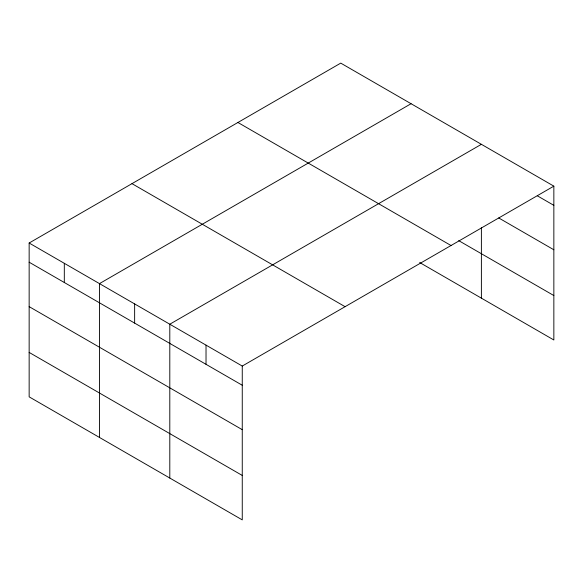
<?xml version="1.0" encoding="UTF-8"?>
<svg xmlns="http://www.w3.org/2000/svg" width="583" height="583" viewBox="0 0 583 583"><rect width="100%" height="100%" fill="white"/><g stroke="black" fill="none" stroke-linecap="round" stroke-linejoin="round"><path stroke-width="0.87" d="M553.85 186.152L340.742 63.117L29.15 243.016L29.15 396.848L242.258 519.883L242.258 366.051L553.85 186.152L553.85 339.984L419.665 262.518M411.066 103.716L99.474 283.615L99.474 437.447M481.39 144.322L169.799 324.214L169.799 478.053M537.315 195.793L553.85 205.347M498.72 217.947L553.85 249.779M458.734 240.641L553.85 295.552M237.915 122.481L451.023 245.516M131.977 183.645L345.085 306.68M29.15 243.016L242.258 366.051M29.15 262.204L242.258 385.239M29.15 306.636L242.258 429.671M29.15 352.416L242.258 475.451M481.39 227.691L481.39 298.153M206.025 345.136L206.025 364.324M134.637 303.918L134.637 323.106M64.312 263.312L64.312 282.507"/></g></svg>
